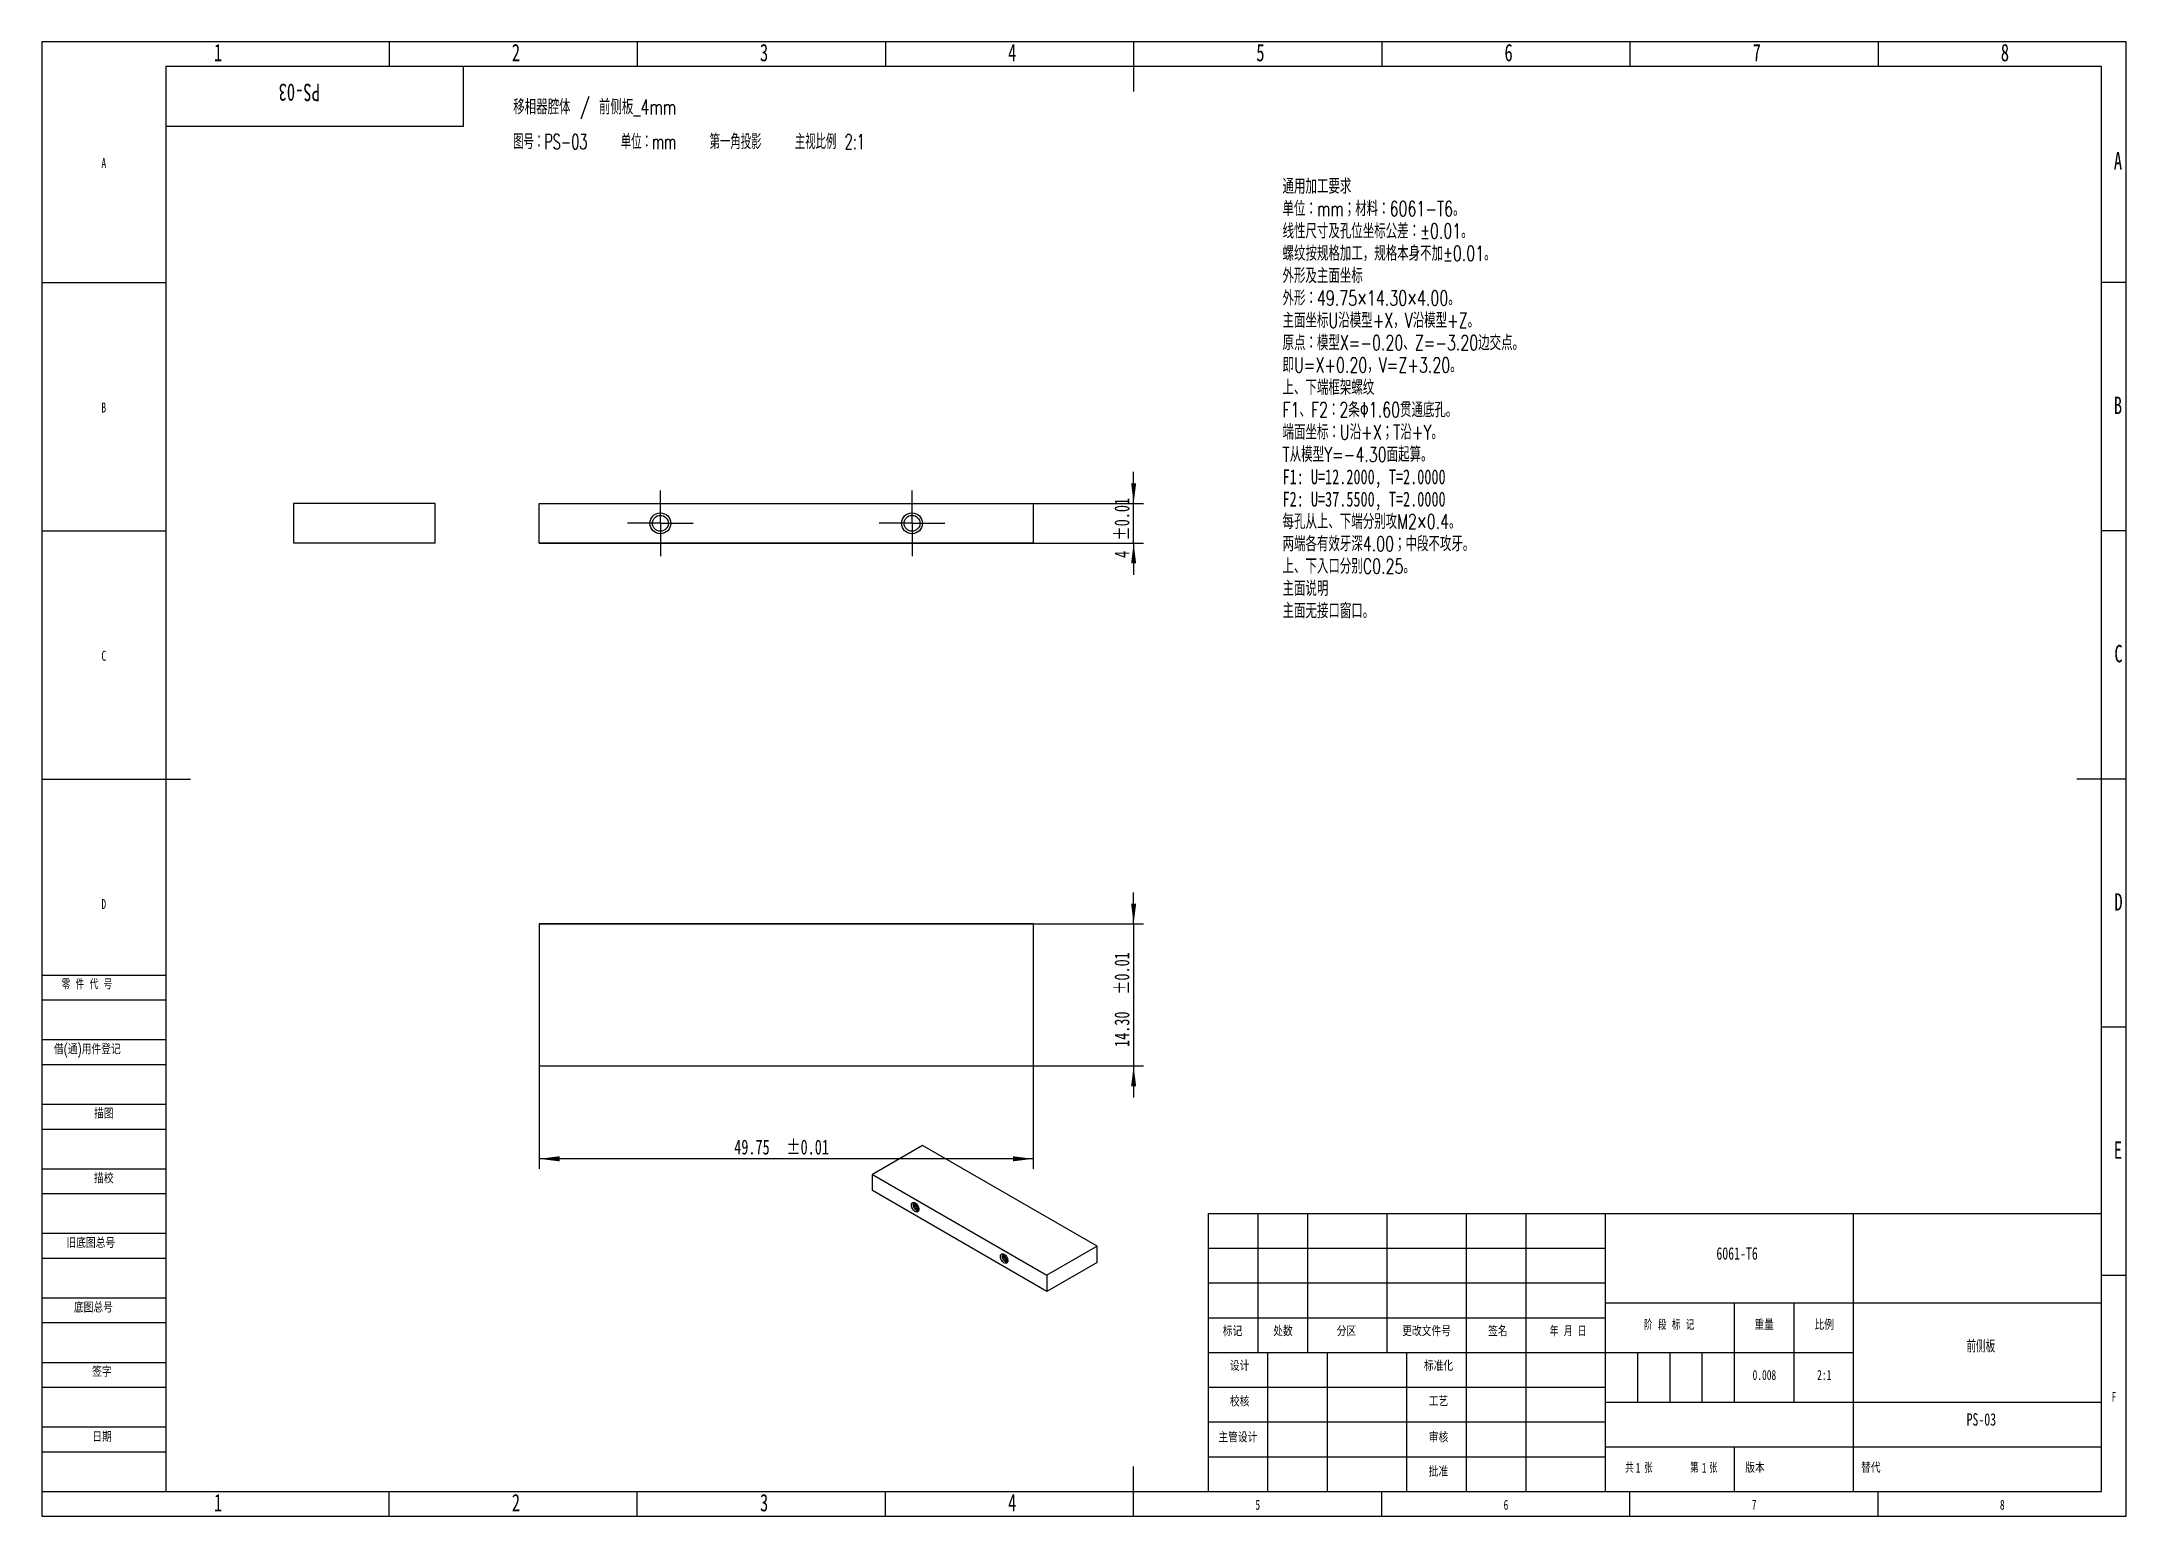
# Model space of a CAD drawing. Header units: millimetres. Extents: x 0 to 420, y 0 to 297.
import ezdxf

# ---------------------------------------------------------------- set-up
doc = ezdxf.new("R2010")
doc.units = ezdxf.units.MM
for name, color, linetype in [('10', 7, 'Continuous'), ('5', 7, 'Continuous'), ('9', 7, 'Continuous'), ('SLD-0', 7, 'Continuous')]:
    doc.layers.add(name, color=color, linetype=linetype)
doc.styles.add('SLDTEXTSTYLE0', font='TXT', dxfattribs={"width": 0.7, "bigfont": 'bigfont'})
doc.styles.add('SLDTEXTSTYLE1', font='TXT', dxfattribs={"width": 0.631579, "bigfont": 'bigfont'})
doc.styles.add('SLDTEXTSTYLE2', font='TXT', dxfattribs={"width": 0.7})
doc.styles.add('SLDTEXTSTYLE3', font='TXT', dxfattribs={"width": 0.62, "bigfont": 'bigfont'})
doc.styles.add('SLDTEXTSTYLE4', font='TXT', dxfattribs={"width": 0.614286, "bigfont": 'bigfont'})
doc.styles.add('SLDTEXTSTYLE5', font='TXT', dxfattribs={"width": 0.6, "bigfont": 'bigfont'})
doc.dimstyles.new('SLDDIMSTYLE0', dxfattribs={"dimtxt": 3, "dimasz": 4.08, "dimexe": 0, "dimexo": 0.0625, "dimgap": 0.75, "dimtad": 1, "dimlfac": 0.5, "dimrnd": 1e-09, "dimzin": 12, "dimdsep": 46, "dimtxsty": 'SLDTEXTSTYLE2', "dimsah": 1, "dimcen": 0.09, "dimadec": 0, "dimazin": 3, "dimtol": 1, "dimtp": 0.01, "dimtm": 0.01, "dimtfac": 1, "dimtmove": 0, "dimatfit": 0, "dimfxl": 1, "dimfrac": 2, "dimtolj": 1, "dimarcsym": 0})
doc.dimstyles.new('SLDDIMSTYLE1', dxfattribs={"dimtxt": 3, "dimasz": 4.08, "dimexe": 0, "dimexo": 0.0625, "dimgap": 0.75, "dimtad": 1, "dimlfac": 0.5, "dimrnd": 1e-09, "dimzin": 12, "dimdsep": 46, "dimtxsty": 'SLDTEXTSTYLE2', "dimsah": 1, "dimcen": 0.09, "dimadec": 0, "dimazin": 3, "dimtol": 1, "dimtp": 0.01, "dimtm": 0.01, "dimtfac": 1, "dimtofl": 0, "dimtmove": 0, "dimatfit": 3, "dimfxl": 1, "dimfrac": 2, "dimtolj": 1, "dimarcsym": 0})
doc.dimstyles.new('SLDDIMSTYLE2', dxfattribs={"dimtxt": 3, "dimasz": 4.08, "dimexe": 0, "dimexo": 0.0625, "dimgap": 0.75, "dimtad": 1, "dimlfac": 0.5, "dimrnd": 1e-09, "dimzin": 4, "dimdsep": 46, "dimtxsty": 'SLDTEXTSTYLE2', "dimsah": 1, "dimcen": 0.09, "dimadec": 0, "dimazin": 1, "dimtol": 1, "dimtp": 0.01, "dimtm": 0.01, "dimtfac": 1, "dimtmove": 0, "dimatfit": 0, "dimfxl": 1, "dimfrac": 2, "dimtolj": 1, "dimarcsym": 0})

# ---------------------------------------------------------------- blocks, each defined once
blk = doc.blocks.new('_D')
at = {"layer": '10'}
for p, q in [((220, 204), (220, 210.35)), ((100.25, 204), (222, 204)), ((220, 196), (220, 204)), ((100.25, 196), (222, 196)), ((220, 196), (220, 189.65))]:
    blk.add_line(p, q, dxfattribs=at)
for points in [[(220, 204), (220.51, 208.08), (219.49, 208.08)], [(220, 196), (219.49, 191.92), (220.51, 191.92)]]:
    blk.add_solid(points, dxfattribs=at)
at = {"layer": '10', "char_height": 3, "attachment_point": 1, "rotation": 90, "style": 'SLDTEXTSTYLE2'}
for s, insert in [('±0.01', (216.13, 196.54)), ('4', (216.13, 193.02))]:
    blk.add_mtext(s, dxfattribs=dict(at, insert=insert))
blk = doc.blocks.new('SW_CENTERMARKSYMBOL_0')
at = {"layer": '10', "color": 0}
for p, q in [((0, 5), (0, 6.6)), ((0, 0), (0, 5)), ((-5, 0), (-6.6, 0)), ((0, 0), (-5, 0)), ((0, 0), (0, -5)), ((0, 0), (5, 0)), ((5, 0), (6.6, 0)), ((0, -5), (0, -6.6))]:
    blk.add_line(p, q, dxfattribs=at)
blk = doc.blocks.new('SW_CENTERMARKSYMBOL_1')
at = {"layer": '10', "color": 0}
for p, q in [((0, 5), (0, 6.6)), ((0, 0), (0, 5)), ((-5, 0), (-6.6, 0)), ((0, 0), (-5, 0)), ((0, 0), (0, -5)), ((0, 0), (5, 0)), ((5, 0), (6.6, 0)), ((0, -5), (0, -6.6))]:
    blk.add_line(p, q, dxfattribs=at)
blk = doc.blocks.new('_D_1')
at = {"layer": '10'}
for p, q in [((100.25, 119.3), (100.25, 70)), ((199.75, 119.3), (199.75, 70)), ((199.75, 72), (100.25, 72))]:
    blk.add_line(p, q, dxfattribs=at)
for points in [[(100.25, 72), (104.33, 71.49), (104.33, 72.51)], [(199.75, 72), (195.67, 72.51), (195.67, 71.49)]]:
    blk.add_solid(points, dxfattribs=at)
at = {"layer": '10', "char_height": 3, "attachment_point": 1, "style": 'SLDTEXTSTYLE2'}
for s, insert in [('49.75', (139.53, 75.87)), ('±0.01', (150.04, 75.87))]:
    blk.add_mtext(s, dxfattribs=dict(at, insert=insert))
blk = doc.blocks.new('_D_2')
at = {"layer": '10'}
for p, q in [((220, 119.3), (220, 125.65)), ((100.25, 119.3), (222, 119.3)), ((220, 119.3), (220, 90.7)), ((100.25, 90.7), (222, 90.7)), ((220, 90.7), (220, 84.35))]:
    blk.add_line(p, q, dxfattribs=at)
for points in [[(220, 119.3), (220.51, 123.38), (219.49, 123.38)], [(220, 90.7), (219.49, 86.62), (220.51, 86.62)]]:
    blk.add_solid(points, dxfattribs=at)
at = {"layer": '10', "char_height": 3, "attachment_point": 1, "rotation": 90, "style": 'SLDTEXTSTYLE2'}
for s, insert in [('±0.01', (216.13, 105.04)), ('14.30', (216.13, 94.53))]:
    blk.add_mtext(s, dxfattribs=dict(at, insert=insert))

msp = doc.modelspace()

# ---------------------------------------------------------------- linework, layer by layer
at = {"color": 7, "linetype": 'Continuous', "lineweight": 25}
for p, q in [((50.7, 204), (50.7, 196)), ((79.3, 204), (50.7, 204)), ((79.3, 196), (79.3, 204)), ((100.25, 196), (100.25, 204)), ((100.25, 204), (199.75, 204)), ((199.75, 204), (199.75, 196)), ((79.3, 196), (50.7, 196)), ((199.75, 196), (100.25, 196)), ((100.25, 119.3), (100.25, 90.7)), ((199.75, 119.3), (100.25, 119.3)), ((199.75, 119.3), (199.75, 90.7)), ((100.25, 90.7), (199.75, 90.7)), ((177.467, 74.706), (167.355, 68.868)), ((212.645, 54.398), (177.467, 74.706)), ((167.355, 68.868), (202.533, 48.56)), ((167.355, 65.602), (167.355, 68.868)), ((202.533, 45.294), (167.355, 65.602)), ((175.805, 62.806), (175.593, 62.684)), ((175.631, 62.833), (175.805, 62.806)), ((193.73, 52.458), (193.518, 52.336)), ((193.556, 52.485), (193.73, 52.458)), ((212.645, 54.398), (202.533, 48.56)), ((212.645, 51.132), (202.533, 45.294)), ((212.645, 51.132), (212.645, 54.398)), ((202.533, 48.56), (202.533, 45.294))]:
    msp.add_line(p, q, dxfattribs=at)
at = {"color": 7, "linetype": 'Continuous', "lineweight": 25, "flags": 128}
for points in [[(176.724, 61.827), (176.709, 61.663), (176.664, 61.523), (176.591, 61.414), (176.493, 61.339), (176.374, 61.301), (176.239, 61.302), (176.094, 61.343), (175.944, 61.421), (175.796, 61.533), (175.655, 61.674), (175.527, 61.84), (175.418, 62.022), (175.332, 62.214), (175.273, 62.408), (175.243, 62.595), (175.243, 62.768), (175.273, 62.921), (175.332, 63.046), (175.418, 63.139), (175.527, 63.196), (175.655, 63.214), (175.796, 63.193), (175.944, 63.133), (176.094, 63.038), (176.239, 62.91), (176.374, 62.756), (176.493, 62.581), (176.591, 62.393), (176.664, 62.2), (176.709, 62.008), (176.724, 61.827)], [(176.076, 63.051), (176.06, 63.057), (175.934, 63.087), (175.821, 63.076), (175.725, 63.027), (175.653, 62.942), (175.608, 62.826), (175.593, 62.684)], [(175.593, 62.684), (175.608, 62.524), (175.653, 62.356), (175.725, 62.188), (175.821, 62.028), (175.934, 61.887), (176.06, 61.771), (176.191, 61.686), (176.321, 61.638), (176.441, 61.628), (176.547, 61.658), (176.631, 61.726), (176.69, 61.827), (176.717, 61.934)], [(194.649, 51.479), (194.634, 51.315), (194.589, 51.175), (194.516, 51.066), (194.418, 50.991), (194.3, 50.953), (194.165, 50.954), (194.019, 50.995), (193.869, 51.073), (193.721, 51.185), (193.58, 51.326), (193.452, 51.492), (193.343, 51.674), (193.258, 51.866), (193.198, 52.06), (193.168, 52.247), (193.168, 52.421), (193.198, 52.573), (193.258, 52.698), (193.343, 52.791), (193.452, 52.848), (193.58, 52.866), (193.721, 52.845), (193.869, 52.785), (194.019, 52.69), (194.165, 52.562), (194.3, 52.408), (194.418, 52.233), (194.516, 52.045), (194.589, 51.852), (194.634, 51.66), (194.649, 51.479)], [(194.001, 52.703), (193.985, 52.709), (193.859, 52.739), (193.746, 52.728), (193.65, 52.679), (193.578, 52.594), (193.533, 52.478), (193.518, 52.336)], [(193.518, 52.336), (193.533, 52.177), (193.578, 52.008), (193.65, 51.84), (193.746, 51.68), (193.859, 51.539), (193.985, 51.423), (194.116, 51.338), (194.246, 51.29), (194.366, 51.28), (194.472, 51.31), (194.556, 51.378), (194.615, 51.479), (194.643, 51.586)]]:
    msp.add_lwpolyline(points, dxfattribs=at)
at = {"color": 7, "linetype": 'Continuous', "lineweight": 25}
for centre, radius in [((124.65, 200), 2.1), ((124.65, 200), 1.6), ((175.35, 200), 2.1), ((175.35, 200), 1.6)]:
    msp.add_circle(centre, radius, dxfattribs=at)
for points, knots in [([(175.593, 62.684), (175.605, 62.77), (175.628, 62.924), (175.723, 63.004), (175.766, 63.039)], [0, 0, 0, 0, 0.5526047, 1, 1, 1, 1]), ([(175.805, 62.806), (175.814, 62.895), (175.827, 63.009), (175.891, 63.07), (175.905, 63.084)], [0, 0, 0, 0, 0.7754331, 1, 1, 1, 1]), ([(176.631, 61.75), (176.612, 61.745), (176.537, 61.728), (176.369, 61.814), (176.168, 61.998), (175.994, 62.264), (175.889, 62.562), (175.857, 62.858), (175.909, 63.004), (175.934, 63.077)], [0, 0, 0, 0, 0.0569482, 0.2160616, 0.375175, 0.5292947, 0.6898114, 0.8461901, 1, 1, 1, 1]), ([(176.701, 61.898), (176.661, 61.912), (176.556, 61.948), (176.379, 62.125), (176.205, 62.386), (176.104, 62.683), (176.069, 62.918), (176.099, 63.016), (176.105, 63.038)], [0, 0, 0, 0, 0.121723, 0.3284495, 0.528688, 0.7372376, 0.940411, 1, 1, 1, 1]), ([(176.709, 61.966), (176.691, 61.973), (176.606, 62.005), (176.449, 62.168), (176.279, 62.424), (176.171, 62.714), (176.165, 62.887), (176.162, 62.966)], [0, 0, 0, 0, 0.068291, 0.3131782, 0.5503799, 0.7974269, 1, 1, 1, 1]), ([(193.518, 52.336), (193.53, 52.422), (193.553, 52.576), (193.648, 52.656), (193.691, 52.691)], [0, 0, 0, 0, 0.5526047, 1, 1, 1, 1]), ([(193.73, 52.458), (193.74, 52.547), (193.752, 52.661), (193.816, 52.722), (193.83, 52.736)], [0, 0, 0, 0, 0.7754331, 1, 1, 1, 1]), ([(194.556, 51.402), (194.537, 51.397), (194.463, 51.38), (194.294, 51.466), (194.093, 51.65), (193.919, 51.916), (193.814, 52.214), (193.783, 52.51), (193.834, 52.656), (193.859, 52.729)], [0, 0, 0, 0, 0.0569482, 0.2160616, 0.375175, 0.5292947, 0.6898114, 0.8461901, 1, 1, 1, 1]), ([(194.626, 51.55), (194.587, 51.564), (194.481, 51.601), (194.304, 51.777), (194.131, 52.038), (194.03, 52.335), (193.994, 52.564), (194.021, 52.657), (194.026, 52.675)], [0, 0, 0, 0, 0.1234002, 0.3329751, 0.5359726, 0.7473958, 0.9533686, 1, 1, 1, 1]), ([(194.634, 51.618), (194.615, 51.625), (194.53, 51.657), (194.374, 51.82), (194.204, 52.076), (194.096, 52.366), (194.09, 52.54), (194.088, 52.618)], [0, 0, 0, 0, 0.067507, 0.3126003, 0.5500015, 0.7972564, 1, 1, 1, 1])]:
    msp.add_open_spline(points, degree=3, knots=knots, dxfattribs=at)
at = {"layer": '10', "color": 7}
for p, q in [((0, 109), (25, 109)), ((0, 104), (25, 104)), ((0, 96), (25, 96)), ((0, 91), (25, 91)), ((0, 83), (25, 83)), ((0, 78), (25, 78)), ((0, 70), (25, 70)), ((0, 65), (25, 65)), ((0, 57), (25, 57)), ((0, 52), (25, 52)), ((235, 54), (315, 54)), ((235, 47), (315, 47)), ((0, 44), (25, 44)), ((0, 39), (25, 39)), ((0, 31), (25, 31)), ((0, 26), (25, 26)), ((0, 18), (25, 18)), ((0, 13), (25, 13))]:
    msp.add_line(p, q, dxfattribs=at)
at = {"layer": '10', "color": 7, "lineweight": 25}
for p, q in [((245, 61), (245, 33)), ((255, 61), (255, 33)), ((271, 61), (271, 33)), ((287, 61), (287, 5)), ((299, 61), (299, 5)), ((315, 61), (315, 5)), ((365, 61), (365, 33)), ((315, 43), (415, 43)), ((340.986, 43), (340.986, 23)), ((353, 43), (353, 23)), ((235, 40), (315, 40)), ((235, 33), (365, 33)), ((247, 33), (247, 5)), ((259, 33), (259, 5)), ((275, 33), (275, 5)), ((365, 33), (365, 5)), ((235, 26), (315, 26)), ((315, 23), (415, 23)), ((235, 19), (315, 19)), ((315, 14), (415, 14)), ((235, 12), (315, 12))]:
    msp.add_line(p, q, dxfattribs=at)
at = {"layer": '5'}
for p, q in [((70, 297), (70, 292)), ((120, 297), (120, 292)), ((170, 297), (170, 292)), ((270, 297), (270, 292)), ((320, 297), (320, 292)), ((370, 297), (370, 292)), ((0, 248.5), (25, 248.5)), ((420, 248.5), (415, 248.5)), ((0, 198.5), (25, 198.5)), ((420, 198.5), (415, 198.5)), ((420, 98.5), (415, 98.5)), ((420, 48.5), (415, 48.5)), ((70, 0), (70, 5)), ((120, 0), (120, 5)), ((170, 0), (170, 5)), ((270, 0), (270, 5)), ((320, 0), (320, 5)), ((370, 0), (370, 5))]:
    msp.add_line(p, q, dxfattribs=at)
at = {"layer": '5', "lineweight": 25}
for p, q in [((220, 297), (220, 287)), ((0, 148.5), (30, 148.5)), ((420, 148.5), (410, 148.5)), ((220, 0), (220, 10))]:
    msp.add_line(p, q, dxfattribs=at)
at = {"layer": '5', "color": 7, "lineweight": 25}
for p, q in [((415, 292), (25, 292)), ((25, 292), (25, 5)), ((85, 280), (85, 292)), ((415, 5), (415, 292)), ((25, 280), (85, 280)), ((235, 61), (415, 61)), ((235, 61), (235, 5)), ((0, 5), (415, 5))]:
    msp.add_line(p, q, dxfattribs=at)
at = {"layer": '9', "color": 7}
for p, q in [((420, 297), (0, 297)), ((0, 297), (0, 0)), ((420, 148.5), (420, 297)), ((420, 0), (420, 148.5)), ((0, 0), (420, 0))]:
    msp.add_line(p, q, dxfattribs=at)
at = {"layer": 'SLD-0'}
for p, q in [((321.5, 33), (321.5, 23)), ((328, 33), (328, 23)), ((334.5, 33), (334.5, 23))]:
    msp.add_line(p, q, dxfattribs=at)
at = {"layer": 'SLD-0', "lineweight": 25}
msp.add_line((340.986, 14), (340.986, 5), dxfattribs=at)

# ---------------------------------------------------------------- block references
at = {"layer": '10'}
for name, p in [('SW_CENTERMARKSYMBOL_1', (124.65, 200)), ('SW_CENTERMARKSYMBOL_0', (175.35, 200))]:
    msp.add_blockref(name, p, dxfattribs=at)

# ---------------------------------------------------------------- texts
for s, insert, char_height, attachment_point, style in [('1', (35.544, 296.561), 3.5, 2, 'SLDTEXTSTYLE2'), ('2', (95.544, 296.561), 3.5, 2, 'SLDTEXTSTYLE2'), ('3', (145.544, 296.561), 3.5, 2, 'SLDTEXTSTYLE2'), ('4', (195.544, 296.561), 3.5, 2, 'SLDTEXTSTYLE2'), ('5', (245.544, 296.561), 3.5, 2, 'SLDTEXTSTYLE2'), ('6', (295.547, 296.561), 3.5, 2, 'SLDTEXTSTYLE2'), ('7', (345.547, 296.561), 3.5, 2, 'SLDTEXTSTYLE2'), ('8', (395.547, 296.561), 3.5, 2, 'SLDTEXTSTYLE2'), ('移相器腔体 / 前侧板_4mm', (95, 285.367), 3, 1, 'SLDTEXTSTYLE0'), ('图号：PS-03    单位：mm    第一角投影    主视比例 2:1', (95, 278.367), 3, 1, 'SLDTEXTSTYLE1'), ('A', (12.512, 273.566), 2, 2, 'SLDTEXTSTYLE2'), ('A', (418.32, 274.753), 3.5, 2, 'SLDTEXTSTYLE2'), ('通用加工要求', (250, 269.367), 3, 1, 'SLDTEXTSTYLE0'), ('单位：mm；材料：6061-T6。', (250, 264.867), 3, 1, 'SLDTEXTSTYLE0'), ('线性尺寸及孔位坐标公差：±0.01。', (250, 260.367), 3, 1, 'SLDTEXTSTYLE0'), ('螺纹按规格加工，规格本身不加±0.01。', (250, 255.867), 3, 1, 'SLDTEXTSTYLE0'), ('外形及主面坐标', (250, 251.367), 3, 1, 'SLDTEXTSTYLE0'), ('外形：49.75×14.30×4.00。', (250, 246.867), 3, 1, 'SLDTEXTSTYLE0'), ('主面坐标U沿模型+X，V沿模型+Z。', (250, 242.367), 3, 1, 'SLDTEXTSTYLE0'), ('原点：模型X=-0.20、Z=-3.20边交点。', (250, 237.867), 3, 1, 'SLDTEXTSTYLE0'), ('即U=X+0.20，V=Z+3.20。', (250, 233.367), 3, 1, 'SLDTEXTSTYLE0'), ('上、下端框架螺纹', (250, 228.867), 3, 1, 'SLDTEXTSTYLE0'), ('B', (12.512, 224.316), 2, 2, 'SLDTEXTSTYLE2'), ('F1、F2：2条Φ1.60贯通底孔。', (250, 224.367), 3, 1, 'SLDTEXTSTYLE0'), ('B', (418.32, 225.503), 3.5, 2, 'SLDTEXTSTYLE2'), ('端面坐标：U沿+X；T沿+Y。', (250, 219.867), 3, 1, 'SLDTEXTSTYLE0'), ('T从模型Y=-4.30面起算。', (250, 215.367), 3, 1, 'SLDTEXTSTYLE0'), ('F1: U=12.2000, T=2.0000', (250, 210.867), 3, 1, 'SLDTEXTSTYLE2'), ('F2: U=37.5500, T=2.0000', (250, 206.367), 3, 1, 'SLDTEXTSTYLE2'), ('每孔从上、下端分别攻M2×0.4。', (250, 201.867), 3, 1, 'SLDTEXTSTYLE0'), ('两端各有效牙深4.00；中段不攻牙。', (250, 197.367), 3, 1, 'SLDTEXTSTYLE0'), ('上、下入口分别C0.25。', (250, 192.867), 3, 1, 'SLDTEXTSTYLE0'), ('主面说明', (250, 188.367), 3, 1, 'SLDTEXTSTYLE0'), ('主面无接口窗口。', (250, 183.867), 3, 1, 'SLDTEXTSTYLE0'), ('C', (12.512, 174.316), 2, 2, 'SLDTEXTSTYLE2'), ('C', (418.427, 175.503), 3.5, 2, 'SLDTEXTSTYLE2'), ('D', (12.512, 124.316), 2, 2, 'SLDTEXTSTYLE2'), ('D', (418.43, 125.503), 3.5, 2, 'SLDTEXTSTYLE2'), ('E', (418.318, 75.503), 3.5, 2, 'SLDTEXTSTYLE2'), ('6061-T6', (341.577, 54.192), 2.5, 2, 'SLDTEXTSTYLE2'), ('前侧板', (390.688, 35.502), 2.5, 2, 'SLDTEXTSTYLE0'), ('0.008', (347.083, 29.471), 2, 2, 'SLDTEXTSTYLE2'), ('2:1', (359.143, 29.471), 2, 2, 'SLDTEXTSTYLE2'), ('F', (417.512, 25.066), 2, 2, 'SLDTEXTSTYLE2'), ('PS-03', (390.79, 20.761), 2.5, 2, 'SLDTEXTSTYLE2'), ('1', (321.142, 10.767), 2, 1, 'SLDTEXTSTYLE2'), ('1', (334.479, 10.767), 2, 1, 'SLDTEXTSTYLE2'), ('1', (35.544, 4.503), 3.5, 2, 'SLDTEXTSTYLE2'), ('2', (95.544, 4.503), 3.5, 2, 'SLDTEXTSTYLE2'), ('3', (145.544, 4.503), 3.5, 2, 'SLDTEXTSTYLE2'), ('4', (195.544, 4.503), 3.5, 2, 'SLDTEXTSTYLE2'), ('5', (245.012, 3.316), 2, 2, 'SLDTEXTSTYLE2'), ('6', (295.012, 3.316), 2, 2, 'SLDTEXTSTYLE2'), ('7', (345.012, 3.316), 2, 2, 'SLDTEXTSTYLE2'), ('8', (395.012, 3.316), 2, 2, 'SLDTEXTSTYLE2')]:
    msp.add_mtext(s, dxfattribs=dict(at, insert=insert, char_height=char_height, attachment_point=attachment_point, style=style))
at = {"layer": '10', "color": 7, "char_height": 2}
for s, insert, attachment_point, style in [('零 件 代 号', (4.023, 108.161), 1, 'SLDTEXTSTYLE4'), ('借(通)用件登记', (2.474, 95.066), 1, 'SLDTEXTSTYLE0'), ('描图', (12.532, 82.119), 2, 'SLDTEXTSTYLE0'), ('描校', (12.511, 69.083), 2, 'SLDTEXTSTYLE0'), ('旧底图总号', (5, 56.054), 1, 'SLDTEXTSTYLE0'), ('底图总号', (6.5, 43.053), 1, 'SLDTEXTSTYLE0'), ('标记', (239.925, 38.283), 2, 'SLDTEXTSTYLE0'), ('处数', (250.092, 38.283), 2, 'SLDTEXTSTYLE0'), ('分区', (262.884, 38.283), 2, 'SLDTEXTSTYLE0'), ('更改文件号', (279.029, 38.283), 2, 'SLDTEXTSTYLE0'), ('签名', (293.383, 38.283), 2, 'SLDTEXTSTYLE0'), ('年 月 日', (307.547, 38.283), 2, 'SLDTEXTSTYLE3'), ('阶 段 标 记', (327.898, 39.56), 2, 'SLDTEXTSTYLE4'), ('重量', (347.033, 39.56), 2, 'SLDTEXTSTYLE0'), ('比例', (359.14, 39.56), 2, 'SLDTEXTSTYLE0'), ('签字', (12.114, 30.103), 2, 'SLDTEXTSTYLE0'), ('设计', (241.36, 31.301), 2, 'SLDTEXTSTYLE0'), ('标准化', (281.426, 31.301), 2, 'SLDTEXTSTYLE0'), ('校核', (241.361, 24.122), 2, 'SLDTEXTSTYLE0'), ('工艺', (281.429, 24.165), 2, 'SLDTEXTSTYLE0'), ('日期', (12.164, 17.003), 2, 'SLDTEXTSTYLE0'), ('主管设计', (241, 16.897), 2, 'SLDTEXTSTYLE0'), ('审核', (281.437, 16.897), 2, 'SLDTEXTSTYLE0'), ('批准', (281.42, 10.007), 2, 'SLDTEXTSTYLE0'), ('共  张', (321.798, 10.767), 2, 'SLDTEXTSTYLE5'), ('第  张', (334.885, 10.767), 2, 'SLDTEXTSTYLE5'), ('版本', (345.195, 10.767), 2, 'SLDTEXTSTYLE0')]:
    msp.add_mtext(s, dxfattribs=dict(at, insert=insert, attachment_point=attachment_point, style=style))
at = {"layer": 'SLD-0', "insert": (51.889, 285.023), "char_height": 3.5, "attachment_point": 2, "rotation": 180, "style": 'SLDTEXTSTYLE2'}
msp.add_mtext('PS-03', dxfattribs=at)
at = {"layer": 'SLD-0', "insert": (366.561, 10.767), "char_height": 2, "attachment_point": 1, "style": 'SLDTEXTSTYLE0'}
msp.add_mtext('替代', dxfattribs=at)

# ---------------------------------------------------------------- dimensions: what is measured, and where the dimension line sits
at = {"layer": '10'}
for base, p1, p2, dimstyle, picture, middle in [((220, 204), (100.25, 196), (100.25, 204), 'SLDDIMSTYLE0', '_D', (220, 200)), ((220, 90.7), (100.25, 119.3), (100.25, 90.7), 'SLDDIMSTYLE2', '_D_2', (220, 105))]:
    dim = msp.add_linear_dim(base=base, p1=p1, p2=p2, angle=90, dimstyle=dimstyle, dxfattribs=at)
    dim.commit()
    dim.dimension.update_dxf_attribs({"geometry": picture, "text_midpoint": middle, "dimtype": 160})
dim = msp.add_linear_dim(base=(100.25, 72), p1=(199.75, 119.3), p2=(100.25, 119.3), dimstyle='SLDDIMSTYLE1', dxfattribs=at)
dim.commit()
dim.dimension.update_dxf_attribs({"geometry": '_D_1', "text_midpoint": (150, 72), "dimtype": 160})

doc.saveas('drawing.dxf')
